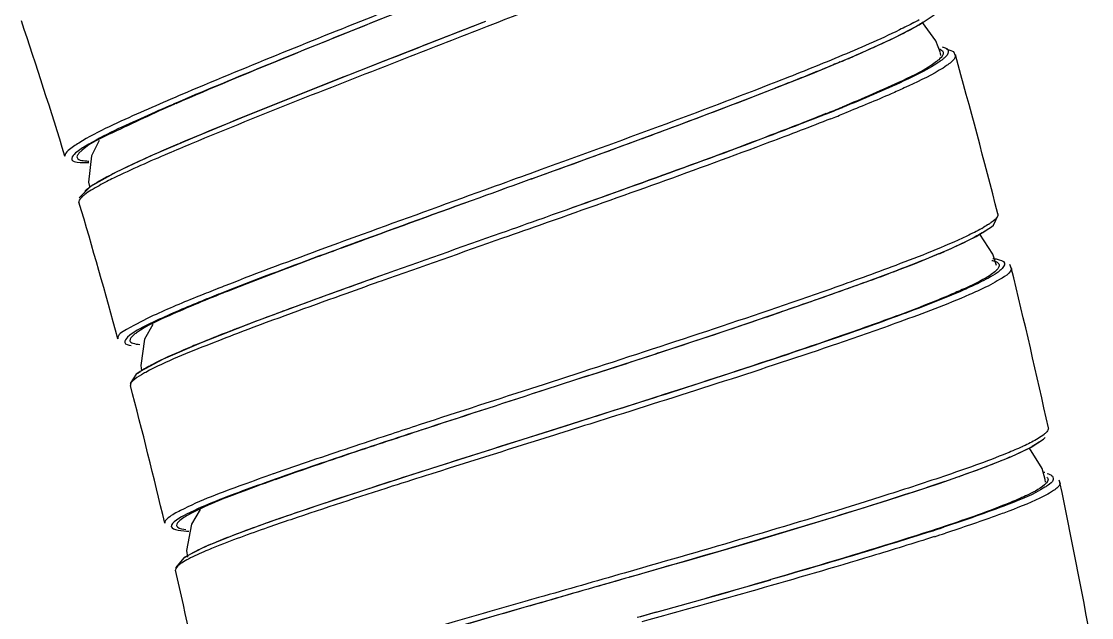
# Model space of a CAD drawing. Header units: millimetres. Extents: x 601 to 1195, y -13 to 407.
# Drawn here: x 1047.41 to 1060.34, y 319.13 to 326.34 of the extents above; entities that cross this region are included whole.
import ezdxf

# ---------------------------------------------------------------- set-up
doc = ezdxf.new("R2010")
doc.units = ezdxf.units.MM
doc.header["$LTSCALE"] = 0.1

msp = doc.modelspace()

# ---------------------------------------------------------------- linework, layer by layer
at = {"color": 7, "linetype": 'Continuous'}
for p, q in [((1053.17, 326.325), (1053.043, 326.276)), ((1057.96, 326.138), (1058.261, 326.295)), ((1058.463, 326.103), (1058.301, 326.322)), ((1058.519, 325.956), (1058.463, 326.103)), ((1058.678, 325.971), (1058.593, 326.001)), ((1057.474, 325.918), (1057.458, 325.911)), ((1058.524, 325.927), (1058.519, 325.955)), ((1058.7, 325.92), (1058.678, 325.971)), ((1058.699, 325.932), (1058.7, 325.92)), ((1056.237, 325.42), (1056.952, 325.701)), ((1048.354, 324.898), (1048.261, 324.713)), ((1047.939, 324.713), (1047.941, 324.707)), ((1047.939, 324.713), (1047.94, 324.71)), ((1048.261, 324.713), (1048.225, 324.394)), ((1053.578, 324.435), (1054.442, 324.749)), ((1048.179, 324.653), (1048.206, 324.651)), ((1048.557, 324.515), (1048.247, 324.343)), ((1053.556, 324.497), (1053.521, 324.484)), ((1053.578, 324.435), (1053.543, 324.422)), ((1053.58, 324.435), (1053.543, 324.422)), ((1053.694, 324.547), (1053.556, 324.497)), ((1048.247, 324.343), (1048.112, 324.207)), ((1048.215, 324.316), (1048.199, 324.302)), ((1048.225, 324.394), (1048.236, 324.341)), ((1048.188, 324.293), (1048.178, 324.283)), ((1053.745, 323.969), (1053.712, 323.957)), ((1053.744, 323.969), (1053.712, 323.957)), ((1059.157, 323.877), (1059.214, 323.996)), ((1059.214, 323.996), (1059.21, 324.018)), ((1053.765, 323.906), (1053.734, 323.895)), ((1051.533, 323.691), (1051.292, 323.602)), ((1051.554, 323.701), (1051.524, 323.69)), ((1051.562, 323.701), (1051.533, 323.691)), ((1059.15, 323.525), (1058.992, 323.765)), ((1057.621, 323.189), (1058.205, 323.41)), ((1059.195, 323.39), (1059.15, 323.525)), ((1059.375, 323.347), (1059.355, 323.4)), ((1059.374, 323.361), (1059.375, 323.347)), ((1051.739, 323.258), (1051.105, 323.03)), ((1051.74, 323.258), (1051.708, 323.246)), ((1051.759, 323.199), (1051.731, 323.189)), ((1057.684, 323.212), (1057.649, 323.199)), ((1049.913, 323.086), (1049.853, 323.062)), ((1049, 322.675), (1048.902, 322.497)), ((1055.081, 322.322), (1056.038, 322.639)), ((1048.58, 322.505), (1048.581, 322.5)), ((1048.58, 322.505), (1048.58, 322.503)), ((1048.902, 322.497), (1048.855, 322.178)), ((1049.584, 322.455), (1049.125, 322.257)), ((1049.561, 322.445), (1049.54, 322.437)), ((1049.125, 322.257), (1048.849, 322.109)), ((1054.27, 322.058), (1055.081, 322.322)), ((1055.11, 322.332), (1055.081, 322.322)), ((1048.849, 322.109), (1048.801, 322.074)), ((1048.855, 322.178), (1048.864, 322.117)), ((1048.801, 322.074), (1048.728, 321.964)), ((1054.185, 322.099), (1054.149, 322.088)), ((1054.207, 322.037), (1054.17, 322.025)), ((1054.206, 322.037), (1054.171, 322.025)), ((1054.206, 322.037), (1054.27, 322.058)), ((1054.271, 322.058), (1054.207, 322.037)), ((1054.498, 321.611), (1054.355, 321.565)), ((1052.22, 321.462), (1052.177, 321.448)), ((1054.323, 321.555), (1052.863, 321.093)), ((1054.357, 321.566), (1054.323, 321.555)), ((1054.355, 321.565), (1054.323, 321.555)), ((1054.516, 321.547), (1054.343, 321.492)), ((1052.217, 321.389), (1052.195, 321.382)), ((1052.218, 321.391), (1052.196, 321.384)), ((1052.243, 321.398), (1052.217, 321.389)), ((1052.241, 321.399), (1052.218, 321.391)), ((1059.822, 321.427), (1059.822, 321.427)), ((1059.367, 321.075), (1059.616, 321.193)), ((1059.745, 320.937), (1059.595, 321.183)), ((1052.343, 320.927), (1052.322, 320.921)), ((1052.368, 320.935), (1052.343, 320.927)), ((1052.386, 320.876), (1052.361, 320.868)), ((1059.785, 320.803), (1059.745, 320.937)), ((1059.781, 320.885), (1059.76, 320.887)), ((1059.788, 320.769), (1059.785, 320.803)), ((1059.963, 320.759), (1059.953, 320.794)), ((1059.962, 320.768), (1059.963, 320.759)), ((1049.575, 320.44), (1049.469, 320.263)), ((1049.469, 320.263), (1049.409, 319.945)), ((1049.631, 319.989), (1049.381, 319.859)), ((1049.409, 319.945), (1049.419, 319.864)), ((1049.381, 319.859), (1049.276, 319.735)), ((1049.428, 319.885), (1049.396, 319.865)), ((1055.392, 319.804), (1054.754, 319.62)), ((1054.74, 319.684), (1054.698, 319.672)), ((1054.919, 319.736), (1054.74, 319.684)), ((1054.716, 319.609), (1054.579, 319.569)), ((1054.754, 319.62), (1054.716, 319.609)), ((1054.754, 319.62), (1054.717, 319.609)), ((1056.555, 319.619), (1056.456, 319.59)), ((1056.572, 319.622), (1056.47, 319.593)), ((1054.892, 319.145), (1054.853, 319.134)), ((1054.888, 319.144), (1054.853, 319.134)), ((1055.068, 319.195), (1054.888, 319.144)), ((1055.083, 319.199), (1054.892, 319.145))]:
    msp.add_line(p, q, dxfattribs=at)
for points in [[(1058.261, 326.295), (1058.441, 326.418), (1058.463, 326.44)], [(1053.019, 326.337), (1052.049, 325.956), (1051.366, 325.687), (1050.698, 325.423), (1050.063, 325.168), (1049.48, 324.927), (1048.97, 324.708), (1048.557, 324.515)], [(1056.952, 325.701), (1057.527, 325.941), (1057.96, 326.138)], [(1054.442, 324.749), (1055.394, 325.1), (1056.237, 325.42)], [(1058.951, 323.739), (1059.135, 323.856), (1059.157, 323.877)], [(1058.205, 323.41), (1058.646, 323.592), (1058.951, 323.739)], [(1056.038, 322.639), (1056.894, 322.931), (1057.621, 323.189)], [(1051.105, 323.03), (1050.24, 322.711), (1049.584, 322.455)], [(1059.616, 321.193), (1059.763, 321.291), (1059.782, 321.31)], [(1052.863, 321.093), (1052.19, 320.878), (1051.548, 320.671), (1050.957, 320.476), (1050.429, 320.295), (1049.982, 320.131), (1049.631, 319.989)], [(1058.504, 320.755), (1058.999, 320.93), (1059.367, 321.075)], [(1055.392, 319.804), (1056.307, 320.071), (1057.145, 320.322), (1057.883, 320.552), (1058.504, 320.755)]]:
    msp.add_lwpolyline(points, dxfattribs=at)
for centre, radius, start, end in [((982.961, 304.665), 68, 17.14389, 18.58993), ((1056.488, 329.346), 3.527, 298.2558, 298.6164), ((1056.665, 329.19), 3.251, 298.1397, 299.4292), ((1057.586, 327.468), 1.351, 302.4577, 303.9593), ((1056.3, 329.697), 3.926, 297.7552, 298.2529), ((1058.463, 325.879), 0.13, 64.015, 67.6983), ((1048.745, 346.264), 22.14, 292.7534, 293.0375), ((1049.609, 344.231), 19.931, 293.0398, 293.1937), ((982.961, 304.665), 78.666, 14.23862, 15.68467), ((1067.644, 282.469), 46.715, 112.6914, 113.2285), ((1066.771, 284.68), 44.272, 112.7041, 113.3196), ((1036.313, 377.149), 55.433, 291.1914, 291.3776), ((1061.635, 296.861), 31.048, 113.4543, 113.5705), ((1026.679, 402.109), 82.188, 290.31132, 291.16362), ((1045.914, 353.441), 30.372, 291.6704, 292.0877), ((1046.654, 351.375), 28.174, 291.8395, 292.27), ((1045.528, 354.7), 31.759, 291.5484, 291.8756), ((1006.488, 456.158), 139.886, 290.25725, 290.38242), ((1062.704, 293.443), 34.149, 112.8435, 113.0543), ((970.679, 553.525), 243.628, 289.89361, 290.2296), ((1048.241, 325.451), 0.801, 267.5206, 269.0222), ((1048.406, 324.065), 0.316, 131.1294, 133.7261), ((982.961, 304.665), 68, 15.20719, 16.65324), ((1058.147, 325.386), 1.777, 299.3071, 300.1452), ((1058.413, 324.773), 1.163, 301.5708, 302.6862), ((1058.514, 324.616), 0.977, 302.6892, 303.7595), ((1058.581, 324.515), 0.856, 303.7689, 304.4616), ((1058.677, 324.531), 0.771, 303.5407, 306.1146), ((1054.807, 332.292), 9.509, 292.8166, 293.2935), ((1048.158, 349.166), 27.647, 290.1548, 290.8637), ((1059.052, 323.476), 0.203, 316.5023, 318.0833), ((982.961, 304.665), 78.667, 12.30202, 13.74807), ((1062.441, 290.951), 34.558, 111.3067, 111.4771), ((1063.001, 289.961), 35.611, 111.1775, 111.6001), ((1095.297, 201.175), 129.62, 109.65042, 110.11351), ((1072.77, 262.867), 63.944, 110.16892, 110.45297), ((1065.72, 281.745), 43.793, 110.4413, 110.9647), ((1028.381, 405.291), 87.156, 288.697, 288.88778), ((1014.493, 446.443), 130.589, 288.12117, 288.68092), ((963.609, 601.337), 293.627, 287.98489, 288.15129), ((1049.818, 320.606), 1.786, 118.6652, 119.6029), ((1050.03, 320.218), 2.228, 117.6433, 118.6593), ((982.961, 304.665), 68, 13.27035, 14.7164), ((1058.153, 324.159), 3.254, 294.5641, 295.2423), ((1058.915, 322.449), 1.437, 298.2246, 299.7246), ((1059.436, 321.617), 0.454, 306.6659, 307.738), ((1066.151, 276.233), 47.315, 108.7731, 109.3707), ((1065.418, 278.859), 44.522, 108.8837, 109.6051), ((1065.418, 278.53), 44.838, 108.7845, 109.4619), ((1051.789, 340.609), 20.958, 288.8823, 289.3963), ((982.961, 304.665), 78.667, 10.36536, 11.8114), ((1049.252, 348.505), 29.771, 287.8686, 288.2116), ((1048.957, 349.764), 31.134, 287.7453, 287.9982), ((1049.302, 319.713), 0.0253, 188.3925, 192.8899), ((982.961, 304.665), 68, 11.33369, 12.77973), ((1004.541, 498.974), 186.745, 285.69819, 286.1409), ((1003.862, 502.069), 189.909, 285.64725, 286.08223)]:
    msp.add_arc(centre, radius, start, end, dxfattribs=at)
for points, knots in [([(1056.643, 327.739), (1056.401, 327.632), (1055.251, 327.142), (1054.087, 326.685), (1053.17, 326.325)], [0, 0, 0, 0, 0.212095, 1, 1, 1, 1]), ([(1052.835, 326.796), (1052.503, 326.662), (1051.314, 326.185), (1050.124, 325.71), (1049.278, 325.343)], [0, 0, 0, 0, 0.279813, 1, 1, 1, 1]), ([(1052.81, 326.857), (1052.522, 326.741), (1051.458, 326.315), (1050.394, 325.891), (1049.623, 325.568)], [0, 0, 0, 0, 0.270762, 1, 1, 1, 1]), ([(1052.835, 326.796), (1052.551, 326.682), (1051.499, 326.261), (1050.446, 325.84), (1049.684, 325.521)], [0, 0, 0, 0, 0.270746, 1, 1, 1, 1]), ([(1053.019, 326.337), (1052.688, 326.207), (1051.495, 325.738), (1050.3, 325.273), (1049.447, 324.913)], [0, 0, 0, 0, 0.277874, 1, 1, 1, 1]), ([(1053.043, 326.276), (1052.712, 326.146), (1051.517, 325.679), (1050.32, 325.215), (1049.464, 324.858)], [0, 0, 0, 0, 0.276911, 1, 1, 1, 1]), ([(1058.198, 326.323), (1058.14, 326.293), (1057.843, 326.143), (1057.536, 326.011), (1057.289, 325.908)], [0, 0, 0, 0, 0.196615, 1, 1, 1, 1]), ([(1058.128, 326.223), (1058.084, 326.199), (1057.869, 326.091), (1057.649, 325.994), (1057.474, 325.918)], [0, 0, 0, 0, 0.207386, 1, 1, 1, 1]), ([(1058.52, 325.996), (1058.527, 325.992), (1058.541, 325.984), (1058.549, 325.971), (1058.551, 325.964)], [0, 0, 0, 0, 0.556927, 1, 1, 1, 1]), ([(1058.54, 326.028), (1058.548, 326.026), (1058.564, 326.022), (1058.578, 326.016), (1058.585, 326.013)], [0, 0, 0, 0, 0.544235, 1, 1, 1, 1]), ([(1058.601, 326.003), (1058.62, 325.987), (1058.607, 325.931), (1058.578, 325.908), (1058.567, 325.897)], [0, 0, 0, 0, 0.617704, 1, 1, 1, 1]), ([(1058.585, 326.013), (1058.588, 326.012), (1058.594, 326.009), (1058.599, 326.005), (1058.601, 326.003)], [0, 0, 0, 0, 0.526291, 1, 1, 1, 1]), ([(1057.289, 325.908), (1057.041, 325.805), (1055.851, 325.33), (1054.646, 324.892), (1053.694, 324.547)], [0, 0, 0, 0, 0.209492, 1, 1, 1, 1]), ([(1058.512, 325.854), (1058.377, 325.759), (1057.983, 325.57), (1057.585, 325.399), (1057.335, 325.298)], [0, 0, 0, 0, 0.379711, 1, 1, 1, 1]), ([(1058.547, 325.933), (1058.536, 325.91), (1058.508, 325.883), (1058.479, 325.859), (1058.469, 325.852)], [0, 0, 0, 0, 0.68006, 1, 1, 1, 1]), ([(1058.567, 325.897), (1058.558, 325.89), (1058.541, 325.875), (1058.522, 325.861), (1058.512, 325.854)], [0, 0, 0, 0, 0.465618, 1, 1, 1, 1]), ([(1058.551, 325.964), (1058.552, 325.96), (1058.553, 325.949), (1058.549, 325.938), (1058.547, 325.933)], [0, 0, 0, 0, 0.463323, 1, 1, 1, 1]), ([(1058.7, 325.92), (1058.699, 325.911), (1058.677, 325.861), (1058.63, 325.829), (1058.593, 325.804)], [0, 0, 0, 0, 0.15787, 1, 1, 1, 1]), ([(1057.308, 325.848), (1057.247, 325.822), (1056.986, 325.714), (1056.722, 325.609), (1056.519, 325.53)], [0, 0, 0, 0, 0.230977, 1, 1, 1, 1]), ([(1058.469, 325.852), (1058.344, 325.756), (1057.961, 325.571), (1057.576, 325.403), (1057.331, 325.303)], [0, 0, 0, 0, 0.373139, 1, 1, 1, 1]), ([(1058.593, 325.804), (1058.564, 325.783), (1058.4, 325.681), (1058.224, 325.598), (1058.08, 325.533)], [0, 0, 0, 0, 0.182803, 1, 1, 1, 1]), ([(1058.08, 325.533), (1058.028, 325.509), (1057.79, 325.403), (1057.55, 325.304), (1057.361, 325.228)], [0, 0, 0, 0, 0.219509, 1, 1, 1, 1]), ([(1049.22, 325.397), (1049.097, 325.345), (1048.722, 325.179), (1048.344, 325.012), (1048.107, 324.868)], [0, 0, 0, 0, 0.325177, 1, 1, 1, 1]), ([(1049.22, 325.318), (1048.966, 325.207), (1048.598, 325.027), (1048.204, 324.848), (1048.109, 324.744)], [0, 0, 0, 0, 0.66255, 1, 1, 1, 1]), ([(1049.246, 325.335), (1049.129, 325.285), (1048.772, 325.126), (1048.412, 324.966), (1048.186, 324.829)], [0, 0, 0, 0, 0.324286, 1, 1, 1, 1]), ([(1057.13, 325.216), (1056.887, 325.119), (1055.765, 324.687), (1054.632, 324.284), (1053.744, 323.969)], [0, 0, 0, 0, 0.217024, 1, 1, 1, 1]), ([(1057.135, 325.223), (1056.894, 325.126), (1055.77, 324.691), (1054.635, 324.286), (1053.745, 323.969)], [0, 0, 0, 0, 0.215721, 1, 1, 1, 1]), ([(1057.193, 325.161), (1056.947, 325.064), (1055.81, 324.63), (1054.664, 324.223), (1053.765, 323.906)], [0, 0, 0, 0, 0.217024, 1, 1, 1, 1]), ([(1048.107, 324.868), (1048.062, 324.841), (1048.003, 324.804), (1047.935, 324.737), (1047.939, 324.713)], [0, 0, 0, 0, 0.682988, 1, 1, 1, 1]), ([(1048.186, 324.829), (1048.139, 324.8), (1048.08, 324.768), (1048.013, 324.687), (1048.024, 324.666)], [0, 0, 0, 0, 0.701438, 1, 1, 1, 1]), ([(1049.464, 324.858), (1049.371, 324.819), (1049.056, 324.686), (1048.743, 324.549), (1048.528, 324.443)], [0, 0, 0, 0, 0.295131, 1, 1, 1, 1]), ([(1049.332, 324.864), (1049.257, 324.832), (1049, 324.722), (1048.745, 324.608), (1048.568, 324.52)], [0, 0, 0, 0, 0.290811, 1, 1, 1, 1]), ([(1048.109, 324.744), (1048.101, 324.735), (1048.088, 324.72), (1048.083, 324.698), (1048.086, 324.691)], [0, 0, 0, 0, 0.599357, 1, 1, 1, 1]), ([(1048.086, 324.691), (1048.092, 324.67), (1048.135, 324.658), (1048.167, 324.654), (1048.179, 324.653)], [0, 0, 0, 0, 0.63231, 1, 1, 1, 1]), ([(1048.024, 324.666), (1048.034, 324.646), (1048.116, 324.629), (1048.181, 324.63), (1048.228, 324.632)], [0, 0, 0, 0, 0.326601, 1, 1, 1, 1]), ([(1048.568, 324.52), (1048.534, 324.503), (1048.425, 324.447), (1048.317, 324.388), (1048.247, 324.34)], [0, 0, 0, 0, 0.307852, 1, 1, 1, 1]), ([(1048.528, 324.443), (1048.501, 324.43), (1048.409, 324.384), (1048.319, 324.336), (1048.257, 324.298)], [0, 0, 0, 0, 0.2914, 1, 1, 1, 1]), ([(1053.521, 324.484), (1053.35, 324.422), (1052.687, 324.182), (1052.024, 323.943), (1051.531, 323.763)], [0, 0, 0, 0, 0.256907, 1, 1, 1, 1]), ([(1048.247, 324.34), (1048.241, 324.336), (1048.23, 324.328), (1048.22, 324.32), (1048.215, 324.316)], [0, 0, 0, 0, 0.521129, 1, 1, 1, 1]), ([(1053.543, 324.422), (1053.373, 324.36), (1052.71, 324.12), (1052.046, 323.881), (1051.554, 323.701)], [0, 0, 0, 0, 0.257054, 1, 1, 1, 1]), ([(1053.543, 324.422), (1053.373, 324.36), (1052.713, 324.12), (1052.052, 323.881), (1051.562, 323.701)], [0, 0, 0, 0, 0.257198, 1, 1, 1, 1]), ([(1048.179, 324.245), (1048.168, 324.237), (1048.141, 324.214), (1048.109, 324.185), (1048.108, 324.161)], [0, 0, 0, 0, 0.355422, 1, 1, 1, 1]), ([(1048.108, 324.161), (1048.108, 324.16), (1048.108, 324.157), (1048.109, 324.154), (1048.109, 324.153)], [0, 0, 0, 0, 0.506565, 1, 1, 1, 1]), ([(1053.712, 323.957), (1053.543, 323.897), (1052.886, 323.665), (1052.228, 323.432), (1051.74, 323.258)], [0, 0, 0, 0, 0.25662, 1, 1, 1, 1]), ([(1059.211, 324.014), (1059.213, 324.007), (1059.206, 323.959), (1059.162, 323.931), (1059.131, 323.908)], [0, 0, 0, 0, 0.159389, 1, 1, 1, 1]), ([(1053.734, 323.895), (1053.565, 323.836), (1052.907, 323.604), (1052.248, 323.372), (1051.759, 323.199)], [0, 0, 0, 0, 0.256403, 1, 1, 1, 1]), ([(1059.017, 323.836), (1058.958, 323.803), (1058.62, 323.635), (1058.268, 323.499), (1057.978, 323.39)], [0, 0, 0, 0, 0.178559, 1, 1, 1, 1]), ([(1051.531, 323.763), (1051.379, 323.708), (1050.829, 323.506), (1050.28, 323.301), (1049.884, 323.147)], [0, 0, 0, 0, 0.275681, 1, 1, 1, 1]), ([(1051.524, 323.69), (1051.375, 323.635), (1050.837, 323.438), (1050.299, 323.237), (1049.913, 323.086)], [0, 0, 0, 0, 0.276258, 1, 1, 1, 1]), ([(1059.022, 323.782), (1058.995, 323.765), (1058.847, 323.681), (1058.693, 323.612), (1058.567, 323.558)], [0, 0, 0, 0, 0.193784, 1, 1, 1, 1]), ([(1051.292, 323.602), (1051.188, 323.564), (1050.802, 323.421), (1050.417, 323.276), (1050.136, 323.167)], [0, 0, 0, 0, 0.2694, 1, 1, 1, 1]), ([(1058.495, 323.527), (1058.458, 323.512), (1058.295, 323.444), (1058.131, 323.38), (1058.005, 323.332)], [0, 0, 0, 0, 0.228085, 1, 1, 1, 1]), ([(1059.139, 323.449), (1059.151, 323.447), (1059.173, 323.441), (1059.193, 323.433), (1059.202, 323.428)], [0, 0, 0, 0, 0.559122, 1, 1, 1, 1]), ([(1059.15, 323.473), (1059.159, 323.472), (1059.177, 323.47), (1059.194, 323.467), (1059.202, 323.465)], [0, 0, 0, 0, 0.526074, 1, 1, 1, 1]), ([(1059.202, 323.465), (1059.235, 323.458), (1059.329, 323.431), (1059.27, 323.356), (1059.247, 323.335)], [0, 0, 0, 0, 0.522136, 1, 1, 1, 1]), ([(1059.202, 323.428), (1059.208, 323.424), (1059.219, 323.416), (1059.226, 323.404), (1059.227, 323.398)], [0, 0, 0, 0, 0.549355, 1, 1, 1, 1]), ([(1059.227, 323.398), (1059.23, 323.389), (1059.225, 323.366), (1059.212, 323.349), (1059.204, 323.34)], [0, 0, 0, 0, 0.417768, 1, 1, 1, 1]), ([(1057.978, 323.39), (1057.717, 323.291), (1056.46, 322.839), (1055.19, 322.426), (1054.185, 322.099)], [0, 0, 0, 0, 0.208779, 1, 1, 1, 1]), ([(1059.2, 323.336), (1059.184, 323.319), (1059.069, 323.229), (1058.936, 323.167), (1058.825, 323.116)], [0, 0, 0, 0, 0.160846, 1, 1, 1, 1]), ([(1059.247, 323.335), (1059.233, 323.323), (1059.152, 323.262), (1059.061, 323.216), (1058.987, 323.179)], [0, 0, 0, 0, 0.182781, 1, 1, 1, 1]), ([(1059.375, 323.347), (1059.369, 323.306), (1059.246, 323.221), (1059.142, 323.164), (1059.064, 323.126)], [0, 0, 0, 0, 0.324879, 1, 1, 1, 1]), ([(1051.731, 323.189), (1051.579, 323.135), (1051.025, 322.937), (1050.472, 322.737), (1050.073, 322.585)], [0, 0, 0, 0, 0.274604, 1, 1, 1, 1]), ([(1057.649, 323.199), (1057.568, 323.17), (1057.218, 323.043), (1056.866, 322.92), (1056.595, 322.828)], [0, 0, 0, 0, 0.231881, 1, 1, 1, 1]), ([(1058.987, 323.179), (1058.925, 323.149), (1058.601, 323.001), (1058.268, 322.875), (1057.998, 322.776)], [0, 0, 0, 0, 0.193123, 1, 1, 1, 1]), ([(1049.892, 323.072), (1049.659, 322.979), (1049.292, 322.826), (1048.926, 322.66), (1048.805, 322.575)], [0, 0, 0, 0, 0.628722, 1, 1, 1, 1]), ([(1049.789, 323.109), (1049.712, 323.079), (1049.449, 322.975), (1049.188, 322.866), (1049.006, 322.782)], [0, 0, 0, 0, 0.290828, 1, 1, 1, 1]), ([(1049.853, 323.062), (1049.778, 323.033), (1049.518, 322.929), (1049.26, 322.822), (1049.08, 322.738)], [0, 0, 0, 0, 0.290811, 1, 1, 1, 1]), ([(1058.825, 323.116), (1058.768, 323.09), (1058.489, 322.967), (1058.204, 322.858), (1057.977, 322.774)], [0, 0, 0, 0, 0.204955, 1, 1, 1, 1]), ([(1059.064, 323.126), (1059, 323.094), (1058.66, 322.94), (1058.31, 322.81), (1058.026, 322.707)], [0, 0, 0, 0, 0.192136, 1, 1, 1, 1]), ([(1049.006, 322.782), (1048.895, 322.731), (1048.774, 322.662), (1048.572, 322.554), (1048.58, 322.505)], [0, 0, 0, 0, 0.711862, 1, 1, 1, 1]), ([(1057.977, 322.774), (1057.726, 322.681), (1056.526, 322.257), (1055.314, 321.871), (1054.357, 321.566)], [0, 0, 0, 0, 0.210305, 1, 1, 1, 1]), ([(1057.998, 322.776), (1057.754, 322.686), (1056.594, 322.278), (1055.423, 321.904), (1054.498, 321.611)], [0, 0, 0, 0, 0.211344, 1, 1, 1, 1]), ([(1049.08, 322.738), (1049.035, 322.717), (1048.903, 322.653), (1048.767, 322.588), (1048.695, 322.522)], [0, 0, 0, 0, 0.338479, 1, 1, 1, 1]), ([(1050.051, 322.639), (1050.007, 322.622), (1049.843, 322.558), (1049.68, 322.494), (1049.561, 322.445)], [0, 0, 0, 0, 0.269036, 1, 1, 1, 1]), ([(1058.026, 322.707), (1057.78, 322.617), (1056.616, 322.212), (1055.441, 321.839), (1054.516, 321.547)], [0, 0, 0, 0, 0.212372, 1, 1, 1, 1]), ([(1048.695, 322.522), (1048.677, 322.506), (1048.632, 322.443), (1048.71, 322.427), (1048.738, 322.422)], [0, 0, 0, 0, 0.464929, 1, 1, 1, 1]), ([(1048.805, 322.575), (1048.792, 322.566), (1048.76, 322.542), (1048.719, 322.504), (1048.725, 322.478)], [0, 0, 0, 0, 0.37739, 1, 1, 1, 1]), ([(1050.073, 322.585), (1049.946, 322.537), (1049.556, 322.385), (1049.164, 322.232), (1048.915, 322.097)], [0, 0, 0, 0, 0.323754, 1, 1, 1, 1]), ([(1048.725, 322.478), (1048.727, 322.472), (1048.736, 322.46), (1048.75, 322.453), (1048.758, 322.45)], [0, 0, 0, 0, 0.423854, 1, 1, 1, 1]), ([(1049.54, 322.437), (1049.485, 322.414), (1049.302, 322.337), (1049.119, 322.256), (1048.996, 322.192)], [0, 0, 0, 0, 0.299782, 1, 1, 1, 1]), ([(1048.864, 322.115), (1048.855, 322.109), (1048.838, 322.097), (1048.822, 322.084), (1048.815, 322.078)], [0, 0, 0, 0, 0.539569, 1, 1, 1, 1]), ([(1048.76, 321.995), (1048.75, 321.986), (1048.735, 321.971), (1048.728, 321.948), (1048.731, 321.94)], [0, 0, 0, 0, 0.607286, 1, 1, 1, 1]), ([(1048.915, 322.097), (1048.898, 322.088), (1048.844, 322.058), (1048.791, 322.024), (1048.76, 321.995)], [0, 0, 0, 0, 0.315202, 1, 1, 1, 1]), ([(1054.149, 322.088), (1053.985, 322.034), (1053.341, 321.826), (1052.698, 321.618), (1052.22, 321.462)], [0, 0, 0, 0, 0.256364, 1, 1, 1, 1]), ([(1054.171, 322.025), (1054.006, 321.972), (1053.362, 321.763), (1052.719, 321.555), (1052.241, 321.399)], [0, 0, 0, 0, 0.256497, 1, 1, 1, 1]), ([(1054.17, 322.025), (1054.005, 321.972), (1053.363, 321.763), (1052.72, 321.554), (1052.243, 321.398)], [0, 0, 0, 0, 0.256687, 1, 1, 1, 1]), ([(1054.323, 321.555), (1054.156, 321.502), (1053.504, 321.296), (1052.853, 321.09), (1052.368, 320.935)], [0, 0, 0, 0, 0.256293, 1, 1, 1, 1]), ([(1054.343, 321.492), (1054.176, 321.44), (1053.524, 321.234), (1052.871, 321.03), (1052.386, 320.876)], [0, 0, 0, 0, 0.256094, 1, 1, 1, 1]), ([(1052.177, 321.448), (1052.066, 321.411), (1051.647, 321.274), (1051.23, 321.135), (1050.923, 321.031)], [0, 0, 0, 0, 0.265493, 1, 1, 1, 1]), ([(1052.196, 321.384), (1052.089, 321.349), (1051.682, 321.216), (1051.277, 321.081), (1050.98, 320.98)], [0, 0, 0, 0, 0.265349, 1, 1, 1, 1]), ([(1052.195, 321.382), (1052.09, 321.347), (1051.694, 321.217), (1051.299, 321.085), (1051.009, 320.985)], [0, 0, 0, 0, 0.265391, 1, 1, 1, 1]), ([(1059.812, 321.39), (1059.807, 321.383), (1059.794, 321.367), (1059.779, 321.354), (1059.771, 321.347)], [0, 0, 0, 0, 0.443254, 1, 1, 1, 1]), ([(1059.821, 321.427), (1059.823, 321.421), (1059.822, 321.408), (1059.816, 321.396), (1059.812, 321.39)], [0, 0, 0, 0, 0.451938, 1, 1, 1, 1]), ([(1059.506, 321.199), (1059.446, 321.172), (1059.134, 321.039), (1058.815, 320.927), (1058.556, 320.84)], [0, 0, 0, 0, 0.194826, 1, 1, 1, 1]), ([(1059.46, 321.117), (1059.413, 321.096), (1059.18, 320.995), (1058.941, 320.907), (1058.75, 320.84)], [0, 0, 0, 0, 0.20227, 1, 1, 1, 1]), ([(1050.457, 320.87), (1050.334, 320.827), (1049.956, 320.69), (1049.577, 320.551), (1049.334, 320.427)], [0, 0, 0, 0, 0.322801, 1, 1, 1, 1]), ([(1052.322, 320.921), (1052.169, 320.872), (1051.612, 320.693), (1051.057, 320.511), (1050.656, 320.373)], [0, 0, 0, 0, 0.275478, 1, 1, 1, 1]), ([(1052.361, 320.868), (1052.206, 320.819), (1051.64, 320.639), (1051.076, 320.456), (1050.668, 320.317)], [0, 0, 0, 0, 0.274687, 1, 1, 1, 1]), ([(1058.556, 320.84), (1058.305, 320.755), (1057.099, 320.365), (1055.882, 320.013), (1054.919, 319.736)], [0, 0, 0, 0, 0.209471, 1, 1, 1, 1]), ([(1059.805, 320.831), (1059.808, 320.828), (1059.813, 320.822), (1059.816, 320.814), (1059.817, 320.81)], [0, 0, 0, 0, 0.525489, 1, 1, 1, 1]), ([(1059.809, 320.874), (1059.819, 320.871), (1059.837, 320.865), (1059.854, 320.856), (1059.861, 320.852)], [0, 0, 0, 0, 0.556706, 1, 1, 1, 1]), ([(1059.861, 320.852), (1059.876, 320.841), (1059.894, 320.781), (1059.842, 320.752), (1059.818, 320.734)], [0, 0, 0, 0, 0.369451, 1, 1, 1, 1]), ([(1050.479, 320.806), (1050.363, 320.765), (1050.003, 320.634), (1049.642, 320.501), (1049.41, 320.382)], [0, 0, 0, 0, 0.32188, 1, 1, 1, 1]), ([(1050.479, 320.801), (1050.368, 320.761), (1050.024, 320.634), (1049.678, 320.506), (1049.459, 320.39)], [0, 0, 0, 0, 0.323321, 1, 1, 1, 1]), ([(1058.572, 320.778), (1058.311, 320.689), (1057.047, 320.28), (1055.77, 319.912), (1054.758, 319.621)], [0, 0, 0, 0, 0.207568, 1, 1, 1, 1]), ([(1059.779, 320.708), (1059.64, 320.62), (1059.229, 320.457), (1058.816, 320.311), (1058.556, 320.226)], [0, 0, 0, 0, 0.376434, 1, 1, 1, 1]), ([(1059.808, 320.774), (1059.799, 320.76), (1059.724, 320.686), (1059.627, 320.642), (1059.547, 320.605)], [0, 0, 0, 0, 0.153178, 1, 1, 1, 1]), ([(1059.818, 320.734), (1059.812, 320.73), (1059.799, 320.721), (1059.786, 320.712), (1059.779, 320.708)], [0, 0, 0, 0, 0.477539, 1, 1, 1, 1]), ([(1059.815, 320.788), (1059.815, 320.786), (1059.812, 320.781), (1059.81, 320.776), (1059.808, 320.774)], [0, 0, 0, 0, 0.477263, 1, 1, 1, 1]), ([(1059.817, 320.81), (1059.818, 320.806), (1059.818, 320.799), (1059.817, 320.792), (1059.815, 320.788)], [0, 0, 0, 0, 0.479506, 1, 1, 1, 1]), ([(1059.963, 320.759), (1059.962, 320.751), (1059.942, 320.702), (1059.894, 320.675), (1059.858, 320.652)], [0, 0, 0, 0, 0.157417, 1, 1, 1, 1]), ([(1059.547, 320.605), (1059.487, 320.577), (1059.168, 320.44), (1058.84, 320.327), (1058.574, 320.238)], [0, 0, 0, 0, 0.189771, 1, 1, 1, 1]), ([(1059.858, 320.652), (1059.829, 320.634), (1059.664, 320.544), (1059.489, 320.476), (1059.345, 320.421)], [0, 0, 0, 0, 0.181608, 1, 1, 1, 1]), ([(1049.334, 320.427), (1049.283, 320.401), (1049.219, 320.369), (1049.14, 320.299), (1049.146, 320.275)], [0, 0, 0, 0, 0.692941, 1, 1, 1, 1]), ([(1049.41, 320.382), (1049.34, 320.346), (1049.095, 320.21), (1049.364, 320.179), (1049.438, 320.177)], [0, 0, 0, 0, 0.519877, 1, 1, 1, 1]), ([(1049.459, 320.39), (1049.413, 320.365), (1049.353, 320.334), (1049.284, 320.269), (1049.289, 320.246)], [0, 0, 0, 0, 0.687719, 1, 1, 1, 1]), ([(1050.668, 320.317), (1050.576, 320.286), (1050.262, 320.177), (1049.949, 320.065), (1049.731, 319.976)], [0, 0, 0, 0, 0.293493, 1, 1, 1, 1]), ([(1050.656, 320.373), (1050.57, 320.344), (1050.275, 320.241), (1049.981, 320.134), (1049.776, 320.05)], [0, 0, 0, 0, 0.292364, 1, 1, 1, 1]), ([(1059.345, 320.421), (1059.29, 320.4), (1059.036, 320.306), (1058.779, 320.22), (1058.577, 320.154)], [0, 0, 0, 0, 0.217662, 1, 1, 1, 1]), ([(1049.289, 320.246), (1049.291, 320.239), (1049.318, 320.204), (1049.366, 320.203), (1049.402, 320.198)], [0, 0, 0, 0, 0.150275, 1, 1, 1, 1]), ([(1058.574, 320.238), (1058.428, 320.189), (1057.759, 319.973), (1057.084, 319.773), (1056.555, 319.619)], [0, 0, 0, 0, 0.217283, 1, 1, 1, 1]), ([(1058.387, 320.171), (1058.252, 320.127), (1057.649, 319.937), (1057.043, 319.758), (1056.572, 319.622)], [0, 0, 0, 0, 0.223858, 1, 1, 1, 1]), ([(1049.776, 320.05), (1049.74, 320.035), (1049.621, 319.984), (1049.504, 319.931), (1049.428, 319.885)], [0, 0, 0, 0, 0.309175, 1, 1, 1, 1]), ([(1058.446, 320.112), (1058.193, 320.031), (1057.019, 319.67), (1055.837, 319.339), (1054.909, 319.081)], [0, 0, 0, 0, 0.216068, 1, 1, 1, 1]), ([(1049.731, 319.976), (1049.702, 319.964), (1049.601, 319.922), (1049.501, 319.877), (1049.433, 319.841)], [0, 0, 0, 0, 0.293317, 1, 1, 1, 1]), ([(1049.354, 319.795), (1049.348, 319.792), (1049.337, 319.784), (1049.326, 319.776), (1049.321, 319.772)], [0, 0, 0, 0, 0.526399, 1, 1, 1, 1]), ([(1049.396, 319.865), (1049.392, 319.862), (1049.384, 319.856), (1049.375, 319.85), (1049.372, 319.847)], [0, 0, 0, 0, 0.521284, 1, 1, 1, 1]), ([(1054.698, 319.672), (1054.353, 319.573), (1053.113, 319.217), (1051.872, 318.864), (1050.984, 318.585)], [0, 0, 0, 0, 0.278404, 1, 1, 1, 1]), ([(1054.579, 319.569), (1054.241, 319.472), (1053.041, 319.126), (1051.841, 318.783), (1050.986, 318.51)], [0, 0, 0, 0, 0.281286, 1, 1, 1, 1]), ([(1054.717, 319.609), (1054.371, 319.51), (1053.133, 319.154), (1051.894, 318.802), (1051.008, 318.522)], [0, 0, 0, 0, 0.279171, 1, 1, 1, 1])]:
    msp.add_open_spline(points, degree=3, knots=knots, dxfattribs=at)
for points in [[(1058.311, 326.327), (1058.268, 326.3), (1058.223, 326.274), (1058.178, 326.249)], [(1048.257, 324.298), (1048.23, 324.281), (1048.204, 324.264), (1048.179, 324.245)], [(1059.103, 323.888), (1059.082, 323.875), (1059.061, 323.862), (1059.039, 323.849)], [(1048.758, 322.45), (1048.786, 322.44), (1048.816, 322.437), (1048.846, 322.434)], [(1048.936, 322.159), (1048.911, 322.145), (1048.887, 322.131), (1048.864, 322.115)], [(1059.771, 321.347), (1059.748, 321.329), (1059.723, 321.313), (1059.698, 321.297)], [(1059.698, 321.297), (1059.647, 321.267), (1059.594, 321.241), (1059.541, 321.215)], [(1059.707, 321.253), (1059.682, 321.234), (1059.654, 321.217), (1059.627, 321.201)], [(1059.594, 321.183), (1059.55, 321.16), (1059.505, 321.138), (1059.46, 321.117)], [(1049.433, 319.841), (1049.406, 319.827), (1049.379, 319.812), (1049.354, 319.795)], [(1049.321, 319.772), (1049.301, 319.757), (1049.273, 319.735), (1049.277, 319.709)]]:
    msp.add_open_spline(points, degree=3, dxfattribs=at)

doc.saveas('drawing.dxf')
